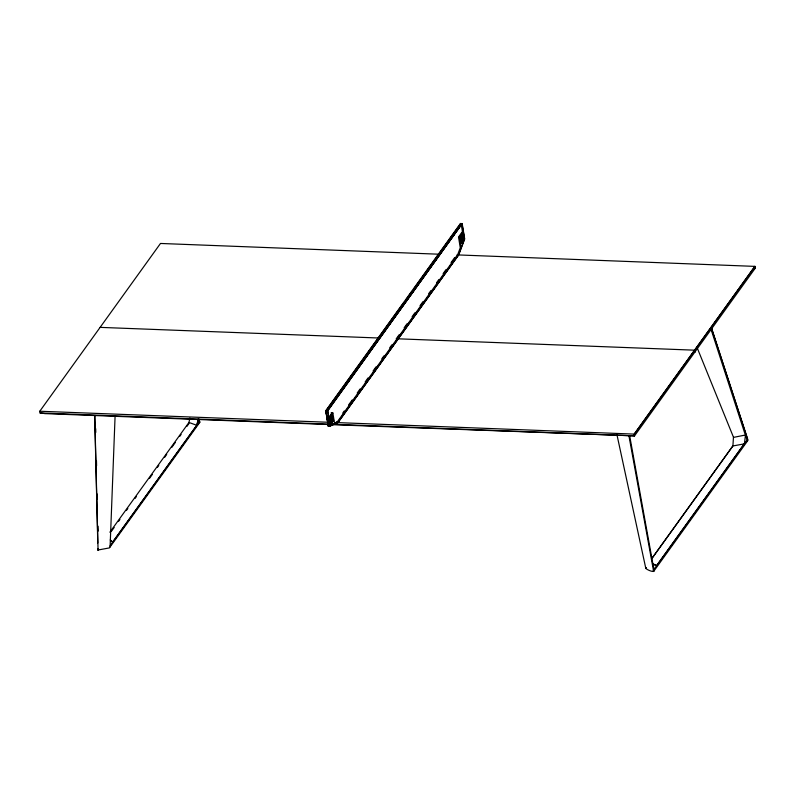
<?xml version="1.0" encoding="UTF-8"?>
<svg xmlns="http://www.w3.org/2000/svg" width="795" height="795" viewBox="0 0 795 795"><rect width="100%" height="100%" fill="white"/><g stroke="black" fill="none" stroke-linecap="round" stroke-linejoin="round"><path stroke-width="1.19" d="M110.088 547.01L115.066 416.679M330.422 421.916L330.571 418.905L331.267 421.062M332.201 418.697L332.131 422.98L332.201 418.697L333.026 421.131L333.642 420.267L331.952 415.139L331.565 420.158L329.875 419.909M460.842 240.686L460.991 237.675M460.921 240.468L461.021 238.43M462.62 237.467C462.879 249.729 461.498 231.226 463.445 239.901L464.071 239.037L462.372 233.909L461.984 238.937L460.305 238.679M331.644 419.979C325.463 409.634 335.152 429.29 331.952 415.139M462.064 238.748C455.883 228.404 465.572 248.06 462.372 233.909M327.699 422.244L39.79 411.234L160.481 243.459L439.724 254.241M327.739 410.876L329.995 426.14L327.739 410.876L462.143 223.534L327.46 410.687L325.771 410.687L328.315 426.07L329.995 426.14L337.994 422.662L458.715 254.937L464.697 238.987L462.143 223.534M328.921 418.369L332.817 412.903L328.931 418.309M460.365 224.18L460.474 223.475L462.203 223.633L327.53 410.707M459.361 237.049L463.256 231.643L459.361 237.119L461.1 247.762M109.879 532.223L188.942 422.463L189.896 418.051M198.462 418.925L196.852 425.325L110.147 545.748M198.352 418.876L196.733 425.275L112.642 542.13L110.257 539.904L112.751 542.19M694.582 350.178L694.86 352.135L694.582 350.178L396.705 338.759M458.635 254.559L338.004 422.085L330.124 425.573L338.054 422.135L458.606 254.619L464.509 238.927L462.064 224.27M753.501 269.743L755.25 268.173L754.902 266.365L634.221 434.06L634.47 435.948L755.25 268.173L754.932 266.385L457.065 254.887M332.698 424.709L634.569 435.869L332.936 424.272M651.622 558.815L732.821 445.975L744.398 443.858L745.501 435.034L747.091 440.033L653.967 569.439L654.176 570.691M199.227 419.223L199.456 421.658L196.852 425.325L188.942 422.463M111.29 531.457L114.172 527.463M118.485 521.46L119.926 519.463M126.405 510.46L127.846 508.462M135.041 498.465L136.482 496.458M149.43 478.461L152.312 474.466M157.35 467.46L158.791 465.463M164.545 457.463L166.702 454.462M171.74 447.466L175.337 442.457M179.66 436.465L181.101 434.458M186.855 426.458L189.011 423.467M97.914 548.798L97.924 550.041L98.61 549.365M200.121 421.897L109.392 547.914L97.924 550.041M403.989 302.418L325.98 410.816L328.285 426.021L330.044 426.09M405.48 300.45L411.929 291.377M413.43 289.41L458.884 226.138M326.874 410.876L328.325 408.868M333.373 401.843L336.265 397.828M341.323 390.802L344.215 386.787M349.989 378.758L352.155 375.747M357.929 367.717L359.38 365.71M364.428 358.684L368.045 353.676M380.318 336.613L383.21 332.598M388.268 325.572L391.15 321.558M396.934 313.528L399.1 310.517M404.874 302.488L406.325 300.48M412.824 291.447L414.265 289.44M421.489 279.403L422.93 277.395M429.429 268.372L430.88 266.365M435.928 259.339L438.82 255.324M443.878 248.298L446.76 244.284M451.818 237.258L454.71 233.243M459.768 226.217L461.209 224.21L462.432 231.593L458.526 237.019L460.265 247.762L457.741 254.489L337.169 422.046L333.731 423.576M328.742 417.375L332.002 412.883M332.131 422.98L330.78 420.674L330.462 424.699L331.078 423.834L330.939 420.923L329.229 420.615M332.926 420.982L333.473 420.237L331.863 415.397M462.551 241.75L461.199 239.444L461.498 242.604L460.881 243.469L461.199 239.444L459.649 239.384M462.283 234.167L463.892 239.007L463.445 239.901M342.784 413.032L344.275 410.985M348.558 405.013L352.215 399.955M357.223 392.969L360.155 388.914M365.163 381.938L368.055 377.923M373.103 370.907L376.035 366.853M381.769 358.873L383.975 355.822M389.709 347.832L391.915 344.782M396.208 338.809L399.13 334.755M404.148 327.769L407.07 323.724M412.088 316.738L414.97 312.723M420.028 305.707L422.95 301.653M428.694 293.663L430.89 290.622M436.634 282.632L438.83 279.592M443.123 273.609L446.045 269.565M451.063 262.569L454.71 257.52M651.721 558.756L732.91 445.935L733.447 437.399L745.342 435.034L710.889 328.892M646.355 567.68C643.225 568.584 656.183 573.851 653.41 570.204L628.994 436.177M645.928 568.594L646.474 567.839M744.219 443.858L656.61 565.603L653.271 564.39M653.619 571.456L748.006 440.301L711.485 328.077L747.648 439.267M334.606 423.576L332.837 412.923L331.137 412.834M336.295 422.066L338.004 422.085L338.034 422.612M100.16 327.371L379.374 338.034M336.345 422.562L634.281 434.11L754.902 266.365M331.276 424.719L328.255 425.981M331.316 424.769L328.315 426.07L325.771 410.687L460.414 223.544M329.249 424.182L40.038 412.953L44.937 413.579M44.987 413.619L329.021 424.54M656.69 565.722L652.904 563.705L653.967 569.439M98.063 550.12L94.784 415.924M39.79 411.234L40.157 413.042M697.165 347.783L733.527 437.349M747.091 440.033L747.459 441.066M461.378 236.045L462.024 237.983M330.959 417.276L331.604 419.213M332.34 418.975L333.026 421.131M616.94 434.716L645.55 567.173M629.809 436.574L652.834 563.585M653.291 570.234L653.5 571.476M199.456 421.658L199.575 422.662M460.583 236.393L460.881 243.469M460.524 236.612L460.812 243.29M330.163 417.623L330.462 424.699M95.698 428.684L95.788 432.381M96.473 460.772L96.593 465.711M97.278 494.092L97.397 499.031M98.053 526.181L98.173 531.12M94.704 415.894L97.775 543.015"/></g></svg>
